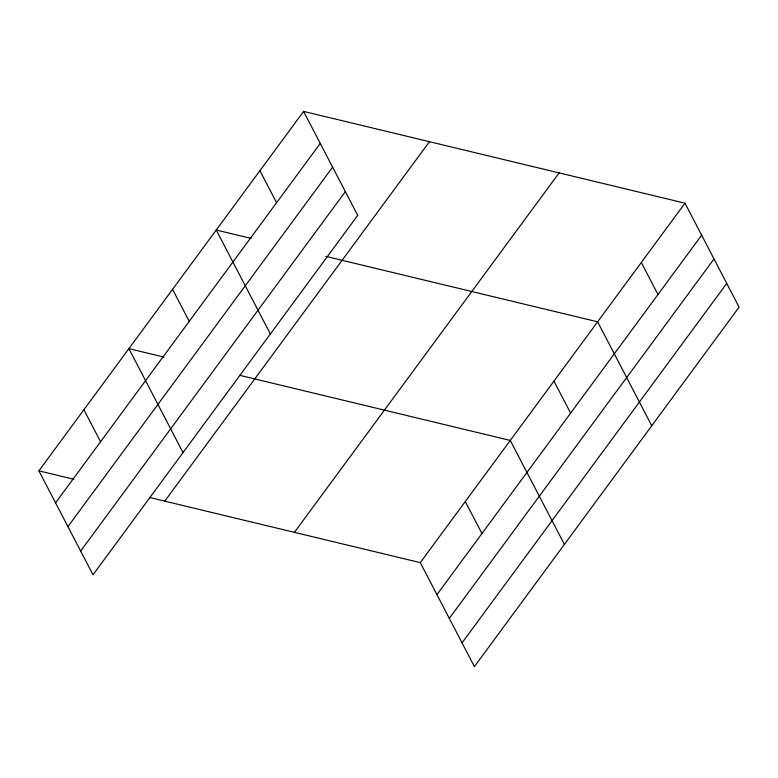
<?xml version="1.0" encoding="UTF-8"?>
<svg xmlns="http://www.w3.org/2000/svg" width="778" height="778" viewBox="0 0 778 778"><rect width="100%" height="100%" fill="white"/><g stroke="black" fill="none" stroke-linecap="round" stroke-linejoin="round"><path stroke-width="1.17" d="M303.595 111.4L357.715 215.36L93.02 574.816L38.9 470.855L303.595 111.4L684.98 203.184L739.1 307.145L474.405 666.6L420.285 562.64L149.609 497.502M55.559 502.86L320.264 143.405M67.919 526.609L332.624 167.153M80.659 551.067L345.354 191.612M164.761 501.149L429.456 141.684M294.424 532.356L559.129 172.901M420.285 562.64L684.98 203.184M436.944 594.655L701.649 235.199M449.305 618.393L714.01 258.938M462.044 642.861L726.74 283.406M251.206 238.428L216.245 230.016L270.365 333.976M325.788 256.38L597.63 321.81L651.75 425.77M163.857 357.053L128.895 348.641L183.015 452.601M239.605 375.288L510.28 440.426L564.4 544.386M38.9 470.855L73.861 479.267M641.305 262.497L657.974 294.502M553.955 381.113L570.624 413.128M465.283 501.538L481.942 533.543M259.92 170.703L276.589 202.718M172.57 289.328L189.239 321.333M83.898 409.743L100.566 441.758"/></g></svg>
